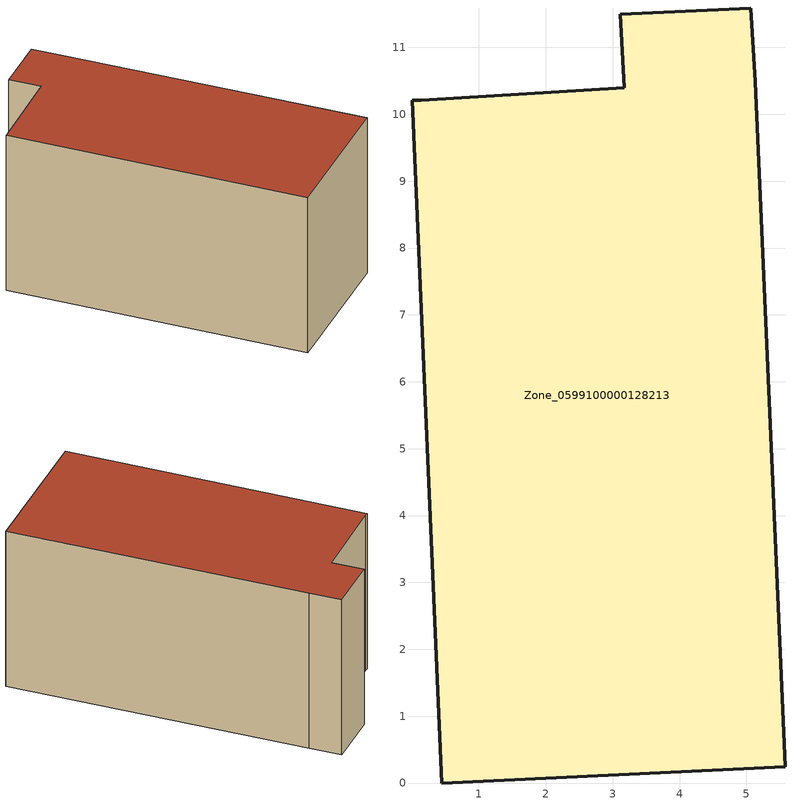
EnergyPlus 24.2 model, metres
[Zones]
Zone_0599100000128213
 floor ground (C_G): 5.06,11.59 5.13,10.49 5.58,0.24 0.44,0 0,10.21 0.14,10.21 3.17,10.4 3.11,11.5 z0
 wall outside (C_F): 5.13,10.49 5.06,11.59 3.11,11.5 3.17,10.4 0.14,10.21 0,10.21 0.44,0 5.58,0.24 5.13,10.49 z0:5.73
 roof outside (C_R): 3.17,10.4 0.14,10.21 0,10.21 0.44,0 5.58,0.24 5.13,10.49 5.06,11.59 3.11,11.5 z5.73
[BUILDING]
Pand.0599100000128213: North Axis=0; Terrain=City; Loads Convergence Tolerance Value=0.04; Temperature Convergence Tolerance Value=0.4; Solar Distribution=FullExterior; Maximum Number of Warmup Days=25; Minimum Number of Warmup Days=1
[Site:Location]
Rotterdam.The.Hague.AP_ZH_NLD Design_Conditions: Latitude=51.96; Longitude=4.45; Time Zone=1; Elevation=-4.5
[SITE:GROUNDTEMPERATURE:BUILDINGSURFACE]
18, 18, 18, 18, 18, 18, 18, 18, 18, 18, 18, 18
[MATERIAL] Thermal Absorptance=0.9; Solar Absorptance=0.7; Visible Absorptance=0.7
Name | Roughness | Thickness | Conductivity | Density | Specific Heat
G.TC.1946-1964 | MediumSmooth | 0.15 | 1 | 540 | 1210
F.TC.1946-1964 | Rough | 0.3 | 0.857143 | 1920 | 840
R.TC.1946-1964 | MediumRough | 0.2 | 0.235294 | 1500 | 1000
[CONSTRUCTION]
C_G: G.TC.1946-1964
C_F: F.TC.1946-1964
C_R: R.TC.1946-1964
[ZONE]
Zone_0599100000128213: Type=1; Multiplier=1; Ceiling Height=Autocalculate; Volume=Autocalculate; Floor Area=autocalculate; Part of Total Floor Area=Yes
[ZONEINFILTRATION:DESIGNFLOWRATE]
Infil_Zone_0599100000128213: Zone or ZoneList or Space or SpaceList=Zone_0599100000128213; Schedule=AlwaysOn; Design Flow Rate Calculation Method=Flow/Area; Flow Rate per Floor Area=0.003; Constant Term Coefficient=1; Temperature Term Coefficient=0; Velocity Term Coefficient=0; Velocity Squared Term Coefficient=0
[HVACTEMPLATE:ZONE:IDEALLOADSAIRSYSTEM]
Zone_0599100000128213: Maximum Heating Supply Air Temperature=50; Minimum Cooling Supply Air Temperature=13; Maximum Heating Supply Air Humidity Ratio=0.0156; Minimum Cooling Supply Air Humidity Ratio=0.0077; Heating Limit=NoLimit; Cooling Limit=NoLimit; Dehumidification Control Type=ConstantSensibleHeatRatio; Cooling Sensible Heat Ratio=0.7; Dehumidification Setpoint=60; Humidification Control Type=None; Humidification Setpoint=30; Outdoor Air Method=None; Outdoor Air Flow Rate per Person=0.00944; Outdoor Air Flow Rate per Zone Floor Area=0; Outdoor Air Flow Rate per Zone=0; Demand Controlled Ventilation Type=None; Outdoor Air Economizer Type=NoEconomizer; Heat Recovery Type=None; Sensible Heat Recovery Effectiveness=0.7; Latent Heat Recovery Effectiveness=0.65
[ZONECONTROL:THERMOSTAT]
ThermostatControl_Zone_0599100000128213: Zone or ZoneList=Zone_0599100000128213; Control Type Schedule=DualSetpointControlType; Control 1=Thermostat_Zone_0599100000128213; Temperature Difference Between Cutout And Setpoint=0
[THERMOSTATSETPOINT:DUALSETPOINT]
Thermostat_Zone_0599100000128213: Heating Setpoint Temperature Schedule=HeatingSetpoint_Zone_0599100000128213; Cooling Setpoint Temperature Schedule=CoolingSetpoint_Zone_0599100000128213
[SCHEDULE:COMPACT]
HeatingSetpoint_Zone_0599100000128213: Through: 12/31, For: AllDays, Until: 24:00, 21
CoolingSetpoint_Zone_0599100000128213: Through: 12/31, For: AllDays, Until: 24:00, 24
DualSetpointControlType: Through: 12/31, For: AllDays, Until: 24:00, 4
AlwaysOn: Through: 12/31, For: AllDays, Until: 24:00, 1
